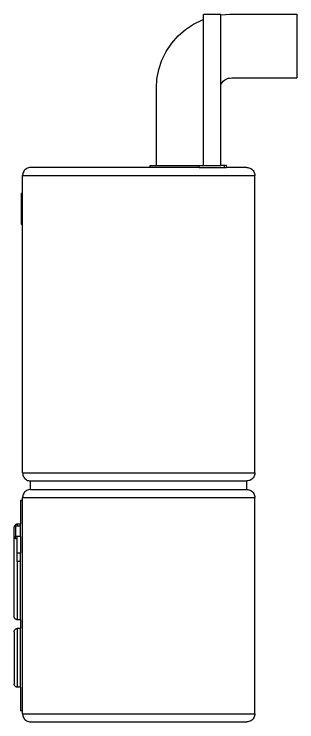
# Model space of a CAD drawing. Header units: inches. Extents: x -1841 to -80, y -100 to 1021.
# Drawn here: x -1629.44622 to -1629.43971, y 764.61267 to 764.62895 of the extents above; entities that cross this region are included whole.
import ezdxf

# ---------------------------------------------------------------- set-up
doc = ezdxf.new("R2010")
doc.units = ezdxf.units.IN
doc.header["$MEASUREMENT"] = 0
doc.layers.add('Edges', color=7, linetype='Continuous')

# ---------------------------------------------------------------- blocks, each defined once
blk = doc.blocks.new('Furnace Boiler rs')
at = {"layer": 'Edges', "color": 2}
for p, q in [((0.1791, 1.6131), (0.2202, 1.6334)), ((0.2202, 1.6334), (0.2261, 1.6354)), ((0.2261, 1.6354), (0.2261, 1.6581)), ((0.3061, 1.6581), (0.2261, 1.6581)), ((0.2261, 0.9503), (0.2261, 1.6354)), ((0.3061, 1.6565), (0.3061, 1.6581)), ((0.3061, 1.6565), (0.3085, 1.657)), ((0.3061, 1.3256), (0.3061, 1.6565)), ((0.3085, 1.657), (0.3493, 1.6597)), ((0.3493, 1.6597), (0.6637, 1.6597)), ((0.6637, 1.6597), (0.6637, 1.3609)), ((0.141, 1.5876), (0.1791, 1.6131)), ((0.1065, 1.5574), (0.141, 1.5876)), ((0.0763, 1.523), (0.1065, 1.5574)), ((0.0509, 1.4849), (0.0763, 1.523)), ((0.0306, 1.4438), (0.0509, 1.4849)), ((0.0159, 1.4004), (0.0306, 1.4438)), ((0.007, 1.3555), (0.0159, 1.4004)), ((0.0043, 1.3147), (0.007, 1.3555)), ((0.3061, 1.3256), (0.3073, 1.3292)), ((0.3073, 1.3292), (0.3102, 1.3352)), ((0.3102, 1.3352), (0.3139, 1.3407)), ((0.3139, 1.3407), (0.3183, 1.3457)), ((0.3183, 1.3457), (0.3233, 1.3501)), ((0.3233, 1.3501), (0.3288, 1.3538)), ((0.3288, 1.3538), (0.3348, 1.3567)), ((0.3348, 1.3567), (0.3411, 1.3588)), ((0.3411, 1.3588), (0.3476, 1.3601)), ((0.3476, 1.3601), (0.3591, 1.3609)), ((0.3591, 1.3609), (0.6637, 1.3609)), ((0.0043, 0.9503), (0.0043, 1.3147)), ((0.3061, 0.9503), (0.3061, 1.3256)), ((-0.6091, 0.9326), (-0.6128, 0.9294)), ((-0.605, 0.9353), (-0.6091, 0.9326)), ((-0.6007, 0.9375), (-0.605, 0.9353)), ((-0.596, 0.939), (-0.6007, 0.9375)), ((-0.5912, 0.94), (-0.596, 0.939)), ((-0.5864, 0.9403), (-0.5912, 0.94)), ((-0.0253, 0.9403), (-0.5864, 0.9403)), ((-0.0253, 0.9403), (-0.0253, 0.9503)), ((-0.0253, 0.9503), (0.0043, 0.9503)), ((0.2047, 0.9403), (-0.0253, 0.9403)), ((0.0043, 0.9503), (0.2047, 0.9503)), ((0.2047, 0.9403), (0.2047, 0.9503)), ((0.2047, 0.9503), (0.2261, 0.9503)), ((0.2047, 0.9403), (0.3247, 0.9403)), ((0.2261, 0.9503), (0.3061, 0.9503)), ((0.3247, 0.9503), (0.3061, 0.9503)), ((0.3247, 0.9403), (0.3247, 0.9503)), ((0.3327, 0.9503), (0.3247, 0.9503)), ((0.3247, 0.9403), (0.3327, 0.9403)), ((0.3327, 0.9403), (0.3327, 0.9503)), ((0.429, 0.9403), (0.3327, 0.9403)), ((0.429, 0.9403), (0.4339, 0.94)), ((0.4339, 0.94), (0.4387, 0.939)), ((0.4387, 0.939), (0.4433, 0.9375)), ((0.4433, 0.9375), (0.4477, 0.9353)), ((0.4477, 0.9353), (0.4517, 0.9326)), ((0.4517, 0.9326), (0.4554, 0.9294)), ((-0.6234, 0.9079), (-0.6237, 0.903)), ((-0.6237, 0.903), (0.4663, 0.903)), ((-0.6237, 0.8198), (-0.6237, 0.903)), ((-0.6224, 0.9126), (-0.6234, 0.9079)), ((-0.6208, 0.9173), (-0.6224, 0.9126)), ((-0.6187, 0.9216), (-0.6208, 0.9173)), ((-0.616, 0.9257), (-0.6187, 0.9216)), ((-0.6128, 0.9294), (-0.616, 0.9257)), ((0.4554, 0.9294), (0.4586, 0.9257)), ((0.4586, 0.9257), (0.4613, 0.9216)), ((0.4613, 0.9216), (0.4635, 0.9173)), ((0.4635, 0.9173), (0.465, 0.9126)), ((0.465, 0.9126), (0.466, 0.9079)), ((0.466, 0.9079), (0.4663, 0.903)), ((0.4663, -0.4924), (0.4663, 0.903)), ((-0.6237, 0.8198), (-0.6287, 0.8198)), ((-0.6287, 0.6724), (-0.6287, 0.8198)), ((-0.6237, 0.6724), (-0.6237, 0.8198)), ((-0.6237, 0.6724), (-0.6287, 0.6724)), ((-0.6237, -0.4924), (-0.6237, 0.6724)), ((-0.6237, -0.4924), (0.4663, -0.4924)), ((-0.6237, -0.4924), (-0.6234, -0.4973)), ((-0.6234, -0.4973), (-0.6224, -0.5021)), ((0.466, -0.4973), (0.465, -0.5021)), ((0.4663, -0.4924), (0.466, -0.4973)), ((-0.6224, -0.5021), (-0.6208, -0.5067)), ((-0.6208, -0.5067), (-0.6187, -0.511)), ((-0.6187, -0.511), (-0.616, -0.5151)), ((-0.616, -0.5151), (-0.6128, -0.5188)), ((-0.6128, -0.5188), (-0.6091, -0.522)), ((-0.6091, -0.522), (-0.605, -0.5247)), ((-0.605, -0.5247), (-0.6007, -0.5269)), ((-0.6007, -0.5269), (-0.596, -0.5284)), ((-0.596, -0.5284), (-0.5912, -0.5294)), ((-0.5912, -0.5294), (-0.5864, -0.5297)), ((-0.5864, -0.5297), (0.429, -0.5297)), ((-0.5864, -0.5697), (-0.5864, -0.5297)), ((0.4339, -0.5294), (0.429, -0.5297)), ((0.429, -0.5697), (0.429, -0.5297)), ((0.4387, -0.5284), (0.4339, -0.5294)), ((0.4433, -0.5269), (0.4387, -0.5284)), ((0.4477, -0.5247), (0.4433, -0.5269)), ((0.4517, -0.522), (0.4477, -0.5247)), ((0.4554, -0.5188), (0.4517, -0.522)), ((0.4586, -0.5151), (0.4554, -0.5188)), ((0.4613, -0.511), (0.4586, -0.5151)), ((0.4635, -0.5067), (0.4613, -0.511)), ((0.465, -0.5021), (0.4635, -0.5067)), ((-0.6224, -0.5974), (-0.6234, -0.6021)), ((-0.6208, -0.5927), (-0.6224, -0.5974)), ((-0.6187, -0.5884), (-0.6208, -0.5927)), ((-0.616, -0.5843), (-0.6187, -0.5884)), ((-0.6128, -0.5806), (-0.616, -0.5843)), ((-0.6091, -0.5774), (-0.6128, -0.5806)), ((-0.605, -0.5747), (-0.6091, -0.5774)), ((-0.6007, -0.5725), (-0.605, -0.5747)), ((-0.596, -0.571), (-0.6007, -0.5725)), ((-0.5912, -0.57), (-0.596, -0.571)), ((-0.5864, -0.5697), (-0.5912, -0.57)), ((-0.5864, -0.5697), (0.429, -0.5697)), ((0.429, -0.5697), (0.4339, -0.57)), ((0.4339, -0.57), (0.4387, -0.571)), ((0.4387, -0.571), (0.4433, -0.5725)), ((0.4433, -0.5725), (0.4477, -0.5747)), ((0.4477, -0.5747), (0.4517, -0.5774)), ((0.4517, -0.5774), (0.4554, -0.5806)), ((0.4554, -0.5806), (0.4586, -0.5843)), ((0.4586, -0.5843), (0.4613, -0.5884)), ((0.4613, -0.5884), (0.4635, -0.5927)), ((0.4635, -0.5927), (0.465, -0.5974)), ((0.465, -0.5974), (0.466, -0.6021)), ((-0.6337, -0.6214), (-0.6337, -0.7321)), ((-0.6237, -0.6214), (-0.6337, -0.6214)), ((-0.6234, -0.6021), (-0.6237, -0.607)), ((-0.6237, -0.607), (0.4663, -0.607)), ((-0.6237, -0.6214), (-0.6237, -0.607)), ((-0.6237, -1.608), (-0.6237, -0.6214)), ((0.466, -0.6021), (0.4663, -0.607)), ((0.4663, -1.6224), (0.4663, -0.607)), ((-0.6636, -0.7452), (-0.6637, -0.7471)), ((-0.6637, -1.1657), (-0.6637, -0.7471)), ((-0.6632, -0.7432), (-0.6636, -0.7452)), ((-0.6625, -0.7414), (-0.6632, -0.7432)), ((-0.6617, -0.7396), (-0.6625, -0.7414)), ((-0.6606, -0.738), (-0.6617, -0.7396)), ((-0.6593, -0.7365), (-0.6606, -0.738)), ((-0.6578, -0.7352), (-0.6593, -0.7365)), ((-0.6562, -0.7341), (-0.6578, -0.7352)), ((-0.6487, -0.7412), (-0.6578, -0.7412)), ((-0.6578, -0.7412), (-0.6578, -0.7908)), ((-0.6544, -0.7333), (-0.6562, -0.7341)), ((-0.6526, -0.7326), (-0.6544, -0.7333)), ((-0.6506, -0.7323), (-0.6526, -0.7326)), ((-0.6487, -0.7321), (-0.6506, -0.7323)), ((-0.6487, -0.7321), (-0.6487, -0.7412)), ((-0.6337, -0.7321), (-0.6487, -0.7321)), ((-0.6337, -0.7412), (-0.6487, -0.7412)), ((-0.6337, -0.7412), (-0.6337, -0.7321)), ((-0.6337, -0.7908), (-0.6337, -0.7412)), ((-0.6506, -0.7908), (-0.6578, -0.7908)), ((-0.6578, -0.8011), (-0.6578, -0.7908)), ((-0.6337, -0.7908), (-0.6506, -0.7908)), ((-0.6506, -0.7908), (-0.6506, -0.8011)), ((-0.6337, -0.7908), (-0.6337, -0.868)), ((-0.6506, -0.8011), (-0.6578, -0.8011)), ((-0.6506, -0.8011), (-0.6506, -0.868)), ((-0.6337, -0.868), (-0.6506, -0.868)), ((-0.6506, -0.868), (-0.6506, -0.908)), ((-0.6337, -0.908), (-0.6337, -0.868)), ((-0.6487, -0.908), (-0.6506, -0.908)), ((-0.6487, -0.908), (-0.6487, -1.1807)), ((-0.6337, -0.908), (-0.6487, -0.908)), ((-0.6337, -1.1807), (-0.6337, -0.908)), ((-0.6636, -1.1677), (-0.6637, -1.1657)), ((-0.6632, -1.1696), (-0.6636, -1.1677)), ((-0.6625, -1.1715), (-0.6632, -1.1696)), ((-0.6617, -1.1732), (-0.6625, -1.1715)), ((-0.6606, -1.1749), (-0.6617, -1.1732)), ((-0.6593, -1.1764), (-0.6606, -1.1749)), ((-0.6578, -1.1776), (-0.6593, -1.1764)), ((-0.6562, -1.1787), (-0.6578, -1.1776)), ((-0.6544, -1.1796), (-0.6562, -1.1787)), ((-0.6526, -1.1802), (-0.6544, -1.1796)), ((-0.6506, -1.1806), (-0.6526, -1.1802)), ((-0.6487, -1.1807), (-0.6506, -1.1806)), ((-0.6337, -1.1807), (-0.6487, -1.1807)), ((-0.6337, -1.1807), (-0.6337, -1.2219)), ((-0.6617, -1.2294), (-0.6606, -1.2278)), ((-0.6606, -1.2278), (-0.6593, -1.2263)), ((-0.6593, -1.2263), (-0.6578, -1.225)), ((-0.6578, -1.225), (-0.6562, -1.2239)), ((-0.6562, -1.2239), (-0.6544, -1.2231)), ((-0.6544, -1.2231), (-0.6526, -1.2224)), ((-0.6526, -1.2224), (-0.6506, -1.2221)), ((-0.6506, -1.2221), (-0.6487, -1.2219)), ((-0.6337, -1.2219), (-0.6487, -1.2219)), ((-0.6487, -1.2219), (-0.6487, -1.4973)), ((-0.6337, -1.4973), (-0.6337, -1.2219)), ((-0.6637, -1.2369), (-0.6636, -1.235)), ((-0.6637, -1.2369), (-0.6637, -1.4823)), ((-0.6636, -1.235), (-0.6632, -1.233)), ((-0.6632, -1.233), (-0.6625, -1.2312)), ((-0.6625, -1.2312), (-0.6617, -1.2294)), ((-0.6636, -1.4842), (-0.6637, -1.4823)), ((-0.6632, -1.4862), (-0.6636, -1.4842)), ((-0.6625, -1.488), (-0.6632, -1.4862)), ((-0.6617, -1.4898), (-0.6625, -1.488)), ((-0.6606, -1.4914), (-0.6617, -1.4898)), ((-0.6593, -1.4929), (-0.6606, -1.4914)), ((-0.6578, -1.4942), (-0.6593, -1.4929)), ((-0.6562, -1.4953), (-0.6578, -1.4942)), ((-0.6544, -1.4961), (-0.6562, -1.4953)), ((-0.6526, -1.4968), (-0.6544, -1.4961)), ((-0.6506, -1.4971), (-0.6526, -1.4968)), ((-0.6487, -1.4973), (-0.6506, -1.4971)), ((-0.6337, -1.4973), (-0.6487, -1.4973)), ((-0.6337, -1.4973), (-0.6337, -1.608)), ((-0.6237, -1.608), (-0.6337, -1.608)), ((-0.6237, -1.6224), (-0.6237, -1.608)), ((-0.6237, -1.6224), (0.4663, -1.6224)), ((-0.6237, -1.6224), (-0.6234, -1.6273)), ((0.4663, -1.6224), (0.466, -1.6273)), ((-0.6234, -1.6273), (-0.6224, -1.6321)), ((-0.6224, -1.6321), (-0.6208, -1.6367)), ((-0.6208, -1.6367), (-0.6187, -1.641)), ((-0.6187, -1.641), (-0.616, -1.6451)), ((-0.616, -1.6451), (-0.6128, -1.6488)), ((-0.6128, -1.6488), (-0.6091, -1.652)), ((-0.6091, -1.652), (-0.605, -1.6547)), ((-0.605, -1.6547), (-0.6007, -1.6569)), ((-0.6007, -1.6569), (-0.596, -1.6584)), ((-0.596, -1.6584), (-0.5912, -1.6594)), ((-0.5912, -1.6594), (-0.5864, -1.6597)), ((-0.5864, -1.6597), (0.429, -1.6597)), ((0.4339, -1.6594), (0.429, -1.6597)), ((0.4387, -1.6584), (0.4339, -1.6594)), ((0.4433, -1.6569), (0.4387, -1.6584)), ((0.4477, -1.6547), (0.4433, -1.6569)), ((0.4517, -1.652), (0.4477, -1.6547)), ((0.4554, -1.6488), (0.4517, -1.652)), ((0.4586, -1.6451), (0.4554, -1.6488)), ((0.4613, -1.641), (0.4586, -1.6451)), ((0.4635, -1.6367), (0.4613, -1.641)), ((0.465, -1.6321), (0.4635, -1.6367)), ((0.466, -1.6273), (0.465, -1.6321))]:
    blk.add_line(p, q, dxfattribs=at)

msp = doc.modelspace()

# ---------------------------------------------------------------- block references
at = {"color": 7, "lineweight": 25, "xscale": 0.004905897239040028, "yscale": 0.004905897239040028, "zscale": 0.004905897239040028}
msp.add_blockref('Furnace Boiler rs', (-1629.442964, 764.620811), dxfattribs=at)

doc.saveas('drawing.dxf')
